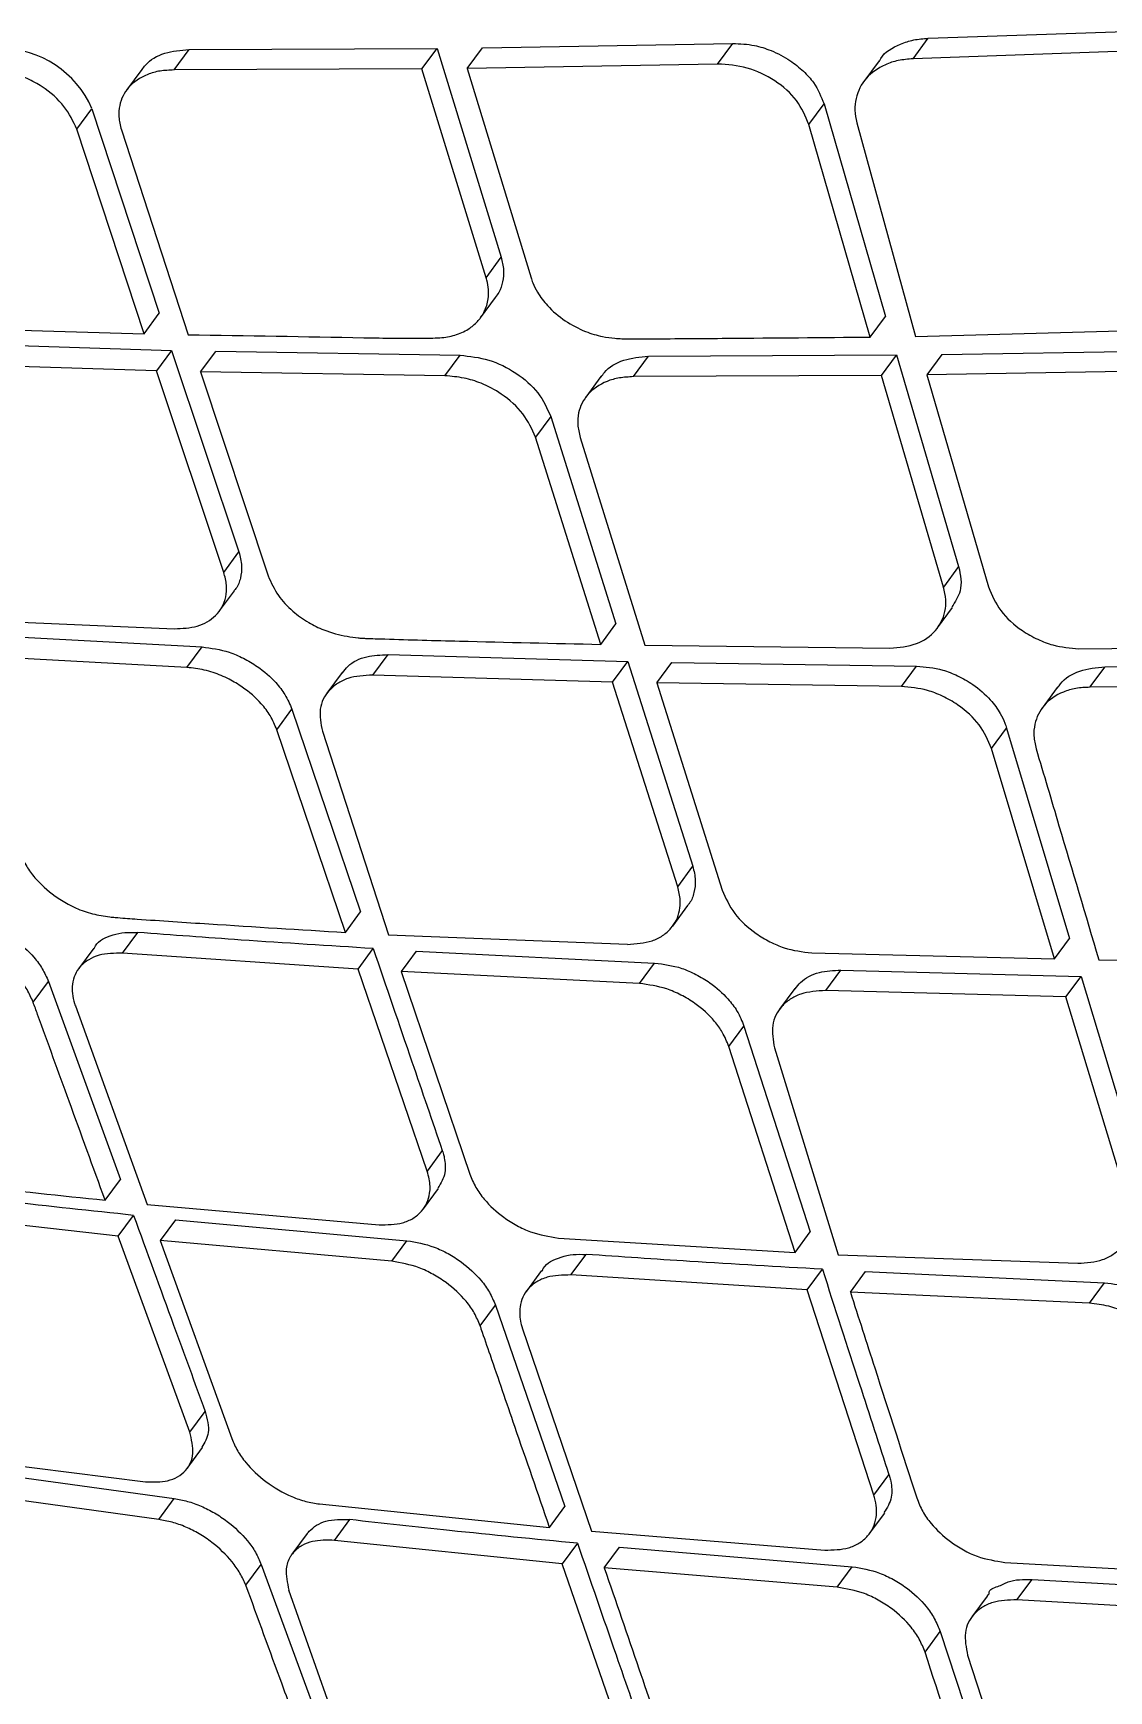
# Model space of a CAD drawing. Extents: x 832 to 912, y 781 to 934.
# Drawn here: x 894.19 to 894.885, y 879.267 to 880.337 of the extents above; entities that cross this region are included whole.
import ezdxf

# ---------------------------------------------------------------- set-up
doc = ezdxf.new("R2010")
doc.units = 0
doc.header["$MEASUREMENT"] = 0
doc.layers.add('1', color=4, linetype='Continuous')

# ---------------------------------------------------------------- blocks, each defined once
blk = doc.blocks.new('2026 SOVEREIGN HL')
at = {"layer": '1', "color": 3, "linetype": 'Continuous', "lineweight": 25}
for p, q in [((63.039, 83.2391), (63.2013, 83.2448)), ((62.552, 83.2187), (62.5617, 83.2319)), ((62.5617, 83.2319), (62.7219, 83.2326)), ((62.7121, 83.2194), (62.7218, 83.2326)), ((62.7219, 83.2326), (62.7632, 83.0977)), ((62.7413, 83.2197), (62.7511, 83.2329)), ((62.7511, 83.2329), (62.9128, 83.2358)), ((62.903, 83.2225), (62.9128, 83.2358)), ((63.0292, 83.2259), (63.039, 83.2391)), ((62.903, 83.2225), (62.7413, 83.2197)), ((63.0072, 83.2246), (62.9974, 83.2113)), ((63.1915, 83.2316), (63.0292, 83.2259)), ((62.5312, 83.219), (62.5214, 83.2057)), ((62.7121, 83.2194), (62.552, 83.2187)), ((62.7535, 83.0845), (62.7121, 83.2193)), ((62.7413, 83.2197), (62.7825, 83.0845)), ((62.4893, 83.1804), (62.499, 83.1936)), ((62.499, 83.1936), (62.5425, 83.0616)), ((62.9619, 83.1835), (62.9717, 83.1967)), ((62.9717, 83.1967), (63.0113, 83.0595)), ((62.5327, 83.0483), (62.4893, 83.1804)), ((62.518, 83.1801), (62.5612, 83.0477)), ((63.0015, 83.0462), (62.9619, 83.1835)), ((62.9929, 83.1846), (63.0308, 83.0466)), ((62.7535, 83.0845), (62.7632, 83.0977)), ((62.7499, 83.0585), (62.7596, 83.0717)), ((62.5327, 83.0483), (62.5425, 83.0616)), ((62.3765, 83.053), (62.5327, 83.0483)), ((63.0015, 83.0462), (63.0113, 83.0594)), ((63.0308, 83.0466), (63.1928, 83.0511)), ((62.396, 83.0426), (62.5504, 83.0376)), ((62.5406, 83.0244), (62.3862, 83.0293)), ((62.5504, 83.0376), (62.5406, 83.0244)), ((62.5504, 83.0376), (62.5939, 82.9074)), ((62.5691, 83.0237), (62.5789, 83.0369)), ((62.5789, 83.037), (62.7367, 83.0344)), ((62.7269, 83.0212), (62.7367, 83.0344)), ((62.8486, 83.0206), (62.8583, 83.0338)), ((62.8583, 83.0338), (63.0185, 83.0346)), ((63.0088, 83.0213), (63.0185, 83.0345)), ((63.0185, 83.0346), (63.0586, 82.8979)), ((63.0478, 83.0349), (63.038, 83.0217)), ((63.0478, 83.0349), (63.2095, 83.0377)), ((62.5841, 82.8942), (62.5406, 83.0244)), ((62.5691, 83.0237), (62.6128, 82.8919)), ((62.7269, 83.0212), (62.5691, 83.0237)), ((62.8276, 83.0206), (62.8178, 83.0074)), ((63.0088, 83.0213), (62.8486, 83.0206)), ((63.0489, 82.8847), (63.0088, 83.0213)), ((63.1997, 83.0245), (63.038, 83.0217)), ((63.038, 83.0217), (63.0779, 82.8848)), ((62.7952, 82.9948), (62.7854, 82.9816)), ((62.7952, 82.9948), (62.8372, 82.8609)), ((62.8275, 82.8477), (62.7854, 82.9816)), ((62.8142, 82.9814), (62.856, 82.8471)), ((62.5841, 82.8942), (62.5939, 82.9074)), ((63.0586, 82.8979), (63.0489, 82.8847)), ((62.5813, 82.8693), (62.591, 82.8824)), ((63.045, 82.8584), (63.0547, 82.8716)), ((62.3985, 82.8645), (62.5523, 82.8578)), ((62.8275, 82.8477), (62.8372, 82.8609)), ((62.4167, 82.8545), (62.5701, 82.8461)), ((62.856, 82.8471), (63.0142, 82.8452)), ((62.5603, 82.8328), (62.4069, 82.8412)), ((62.5603, 82.8328), (62.5701, 82.8461)), ((62.6804, 82.8279), (62.6902, 82.8411)), ((62.6902, 82.8411), (62.8449, 82.8366)), ((62.8449, 82.8366), (62.8869, 82.7044)), ((62.8637, 82.8228), (62.8734, 82.836)), ((62.8734, 82.836), (63.0314, 82.8337)), ((63.1362, 82.8449), (63.2966, 82.846)), ((62.6606, 82.8295), (62.6507, 82.8162)), ((62.8351, 82.8234), (62.6804, 82.8279)), ((63.0216, 82.8205), (63.0314, 82.8337)), ((63.1434, 82.82), (63.1532, 82.8332)), ((63.1532, 82.8332), (63.3134, 82.8341)), ((62.8772, 82.6912), (62.8351, 82.8234)), ((63.0216, 82.8205), (62.8637, 82.8228)), ((62.8637, 82.8228), (62.9059, 82.689)), ((63.1223, 82.8199), (63.1125, 82.8066)), ((63.3036, 82.8209), (63.1434, 82.82)), ((62.6183, 82.7926), (62.6281, 82.8058)), ((62.6281, 82.8058), (62.6725, 82.675)), ((63.0798, 82.7805), (63.0895, 82.7937)), ((63.0895, 82.7937), (63.1302, 82.6578)), ((62.6627, 82.6617), (62.6183, 82.7926)), ((62.6478, 82.7916), (62.6905, 82.6601)), ((63.1205, 82.6447), (63.0798, 82.7805)), ((62.8772, 82.6912), (62.8869, 82.7044)), ((62.874, 82.6658), (62.8837, 82.679)), ((62.6627, 82.6617), (62.6725, 82.675)), ((62.5188, 82.6483), (62.5286, 82.6617)), ((62.6905, 82.6601), (62.8447, 82.6541)), ((63.1205, 82.6447), (63.1302, 82.6578)), ((62.5002, 82.6516), (62.4904, 82.6382)), ((62.6708, 82.638), (62.5188, 82.6483)), ((62.6708, 82.638), (62.6806, 82.6513)), ((62.7084, 82.6496), (62.8623, 82.6419)), ((62.9637, 82.6485), (63.1205, 82.6447)), ((63.1491, 82.6441), (63.3074, 82.6424)), ((62.7154, 82.5075), (62.6708, 82.638)), ((62.8525, 82.6287), (62.6986, 82.6364)), ((62.6986, 82.6364), (62.743, 82.5055)), ((62.8525, 82.6287), (62.8623, 82.6419)), ((62.9729, 82.6242), (62.9826, 82.6374)), ((62.9826, 82.6374), (63.1376, 82.6332)), ((63.1279, 82.62), (63.1376, 82.6332)), ((63.1376, 82.6332), (63.1782, 82.4991)), ((62.461, 82.6167), (62.4709, 82.63)), ((62.4709, 82.6301), (62.5174, 82.5022)), ((62.9528, 82.6255), (62.943, 82.6122)), ((63.1279, 82.62), (62.9729, 82.6242)), ((62.4883, 82.6143), (62.5346, 82.4861)), ((63.1685, 82.4859), (63.1279, 82.62)), ((62.9102, 82.588), (62.92, 82.6012)), ((62.92, 82.6012), (62.9628, 82.4683)), ((62.953, 82.4551), (62.9102, 82.588)), ((62.9397, 82.5871), (62.9809, 82.4536)), ((62.7252, 82.5208), (62.7154, 82.5075)), ((62.5075, 82.4888), (62.5174, 82.5022)), ((62.713, 82.4831), (62.7228, 82.4964)), ((62.5346, 82.4861), (62.6844, 82.4729)), ((62.516, 82.4655), (62.37, 82.482)), ((62.516, 82.4655), (62.5259, 82.479)), ((62.5529, 82.4762), (62.543, 82.4628)), ((62.5529, 82.4762), (62.7024, 82.4626)), ((62.5622, 82.339), (62.516, 82.4655)), ((62.6926, 82.4493), (62.543, 82.4628)), ((62.543, 82.4628), (62.5894, 82.3348)), ((62.6926, 82.4493), (62.7024, 82.4626)), ((62.8002, 82.4643), (62.953, 82.4551)), ((62.953, 82.4551), (62.9628, 82.4683)), ((62.8083, 82.4405), (62.8181, 82.4538)), ((62.9809, 82.4536), (63.1355, 82.4481)), ((62.7893, 82.4433), (62.7795, 82.43)), ((62.9608, 82.4309), (62.8083, 82.4405)), ((62.9608, 82.4309), (62.9706, 82.4442)), ((62.9887, 82.4294), (62.9985, 82.4427)), ((62.9985, 82.4427), (63.1528, 82.4355)), ((63.0039, 82.2983), (62.9608, 82.4309)), ((63.1431, 82.4223), (62.9887, 82.4294)), ((63.1431, 82.4223), (63.1528, 82.4355)), ((62.7496, 82.4077), (62.7595, 82.421)), ((62.7595, 82.421), (62.8043, 82.2909)), ((62.777, 82.4056), (62.8216, 82.2751)), ((62.5622, 82.339), (62.5721, 82.3524)), ((62.3884, 82.3253), (62.5335, 82.3069)), ((62.5605, 82.3156), (62.5704, 82.3291)), ((62.4072, 82.3161), (62.552, 82.2961)), ((63.0039, 82.2983), (63.0136, 82.3115)), ((62.5421, 82.2826), (62.3971, 82.3025)), ((62.5421, 82.2826), (62.552, 82.2961)), ((62.646, 82.2926), (62.7945, 82.2775)), ((62.7945, 82.2775), (62.8043, 82.2909)), ((62.6557, 82.2691), (62.6656, 82.2825)), ((63.0011, 82.2735), (63.0109, 82.2867)), ((62.638, 82.2735), (62.6281, 82.2601)), ((62.8026, 82.2539), (62.6557, 82.2691)), ((62.8216, 82.2751), (62.9722, 82.2628)), ((62.8125, 82.2672), (62.8026, 82.2539)), ((62.8298, 82.2514), (62.8396, 82.2647)), ((62.8396, 82.2647), (62.9899, 82.2521)), ((62.5984, 82.2401), (62.6083, 82.2535)), ((62.6083, 82.2535), (62.6551, 82.1259)), ((62.8472, 82.1251), (62.8026, 82.2539)), ((62.9801, 82.2388), (62.8298, 82.2514)), ((62.9801, 82.2388), (62.9899, 82.2521)), ((63.0885, 82.2549), (63.2418, 82.2463)), ((62.6714, 82.1088), (62.6262, 82.237)), ((63.0962, 82.2307), (63.106, 82.2439)), ((63.106, 82.2439), (63.259, 82.235)), ((63.077, 82.233), (63.0672, 82.2198)), ((63.2493, 82.2218), (63.0962, 82.2307)), ((63.0369, 82.1969), (63.0467, 82.2102)), ((63.0467, 82.2102), (63.09, 82.0779)), ((63.0644, 82.1949), (63.1075, 82.0623))]:
    blk.add_line(p, q, dxfattribs=at)
at = {"layer": '1', "color": 3, "linetype": 'Continuous', "lineweight": 25, "flags": 128}
for points in [[(62.8351, 82.8234), (62.8406, 82.8308), (62.8449, 82.8366)], [(62.7084, 82.6496), (62.7029, 82.6422), (62.6986, 82.6364)]]:
    blk.add_lwpolyline(points, dxfattribs=at)
at = {"layer": '1', "color": 3, "linetype": 'Continuous', "lineweight": 25}
blk.add_arc((62.4392, 83.1675), 0.0653, 23.634, 89.1643, dxfattribs=at)
for points, knots in [([(61.4518, 83.0372), (61.506, 83.057), (61.615, 83.0966), (61.8062, 83.1714), (62.0139, 83.2554), (62.2384, 83.3481), (62.477, 83.4475), (62.7729, 83.5709), (63.1308, 83.7191), (63.5535, 83.8893), (63.9923, 84.0609), (64.2948, 84.1708), (64.4463, 84.2259)], [0, 0, 0, 0, 0.080976, 0.162706, 0.245456, 0.32577, 0.407714, 0.491267, 0.616464, 0.743326, 0.871464, 1, 1, 1, 1]), ([(62.5314, 83.2189), (62.5321, 83.2199), (62.5354, 83.2246), (62.5452, 83.2304), (62.5563, 83.2314), (62.5617, 83.2319)], [0, 0, 0, 0, 0.1208738, 0.5718796, 1, 1, 1, 1]), ([(62.9128, 83.2358), (62.9175, 83.2356), (62.9257, 83.2352), (62.9384, 83.2312), (62.9493, 83.2255), (62.9584, 83.2182), (62.9668, 83.2089), (62.9698, 83.2014), (62.9717, 83.1967)], [0, 0, 0, 0, 0.183993, 0.325799, 0.5005, 0.645818, 0.777632, 1, 1, 1, 1]), ([(63.0075, 83.2244), (63.0078, 83.2249), (63.0101, 83.23), (63.0185, 83.2346), (63.0294, 83.2384), (63.0358, 83.2389), (63.039, 83.2391)], [0, 0, 0, 0, 0.055736, 0.520132, 0.758322, 1, 1, 1, 1]), ([(62.9619, 83.1835), (62.9597, 83.1888), (62.9552, 83.1993), (62.9405, 83.2123), (62.9222, 83.2211), (62.9094, 83.2221), (62.903, 83.2225)], [0, 0, 0, 0, 0.25005, 0.499979, 0.74997, 1, 1, 1, 1]), ([(63.0292, 83.2259), (63.0259, 83.2256), (63.0196, 83.2251), (63.0087, 83.2215), (62.9979, 83.2138), (62.9923, 83.2028), (62.9913, 83.1926), (62.9923, 83.1873), (62.9929, 83.1846)], [0, 0, 0, 0, 0.134098, 0.262241, 0.50002, 0.745247, 0.871541, 1, 1, 1, 1]), ([(62.4893, 83.1804), (62.4869, 83.1854), (62.4822, 83.1955), (62.4695, 83.2066), (62.4576, 83.2132), (62.4452, 83.2181), (62.4362, 83.2189), (62.4304, 83.2195)], [0, 0, 0, 0, 0.249544, 0.499859, 0.638926, 0.769095, 1, 1, 1, 1]), ([(62.552, 83.2187), (62.5489, 83.2185), (62.5429, 83.2183), (62.5322, 83.2152), (62.5218, 83.2082), (62.5168, 83.1978), (62.516, 83.1882), (62.5173, 83.1829), (62.518, 83.1801)], [0, 0, 0, 0, 0.12635, 0.251876, 0.499762, 0.733175, 0.862509, 1, 1, 1, 1]), ([(62.7632, 83.0977), (62.7639, 83.095), (62.7652, 83.0895), (62.7644, 83.0819), (62.7625, 83.0758), (62.7602, 83.0729), (62.7594, 83.0718)], [0, 0, 0, 0, 0.289483, 0.573384, 0.851794, 1, 1, 1, 1]), ([(62.7192, 83.0455), (62.7212, 83.0456), (62.7266, 83.0458), (62.7348, 83.0475), (62.7428, 83.0514), (62.7487, 83.0566), (62.7529, 83.063), (62.7555, 83.0716), (62.7551, 83.0796), (62.7536, 83.084), (62.7535, 83.0845)], [0, 0, 0, 0, 0.079314, 0.224032, 0.374638, 0.500224, 0.624137, 0.773377, 0.973606, 1, 1, 1, 1]), ([(62.7825, 83.0845), (62.7828, 83.0834), (62.7839, 83.0802), (62.787, 83.0741), (62.7935, 83.0654), (62.804, 83.0564), (62.8166, 83.0498), (62.8276, 83.0465), (62.8356, 83.0454), (62.8396, 83.0452), (62.8411, 83.0451)], [0, 0, 0, 0, 0.052852, 0.153888, 0.302999, 0.499945, 0.688251, 0.834413, 0.938335, 1, 1, 1, 1]), ([(62.5612, 83.0477), (62.599, 83.0471), (62.6501, 83.0463), (62.7025, 83.0452), (62.7177, 83.0455), (62.7192, 83.0455)], [0, 0, 0, 0, 0.718032, 0.970369, 1, 1, 1, 1]), ([(62.8411, 83.0451), (62.8418, 83.0451), (62.8437, 83.0451), (62.8501, 83.045), (62.872, 83.0451), (62.9235, 83.0455), (62.9707, 83.0459), (63.0015, 83.0462)], [0, 0, 0, 0, 0.012798, 0.037079, 0.120107, 0.42399, 1, 1, 1, 1]), ([(62.7367, 83.0344), (62.7429, 83.0338), (62.7553, 83.0324), (62.7734, 83.0234), (62.7882, 83.0105), (62.7929, 83.0001), (62.7952, 82.9949)], [0, 0, 0, 0, 0.248436, 0.494753, 0.747482, 1, 1, 1, 1]), ([(62.8278, 83.0205), (62.8285, 83.0214), (62.8317, 83.0262), (62.8416, 83.0322), (62.8528, 83.0333), (62.8583, 83.0338)], [0, 0, 0, 0, 0.110803, 0.564322, 1, 1, 1, 1]), ([(62.7854, 82.9816), (62.7831, 82.9867), (62.7785, 82.9969), (62.765, 83.009), (62.7514, 83.0163), (62.7387, 83.0202), (62.731, 83.0208), (62.7269, 83.0212)], [0, 0, 0, 0, 0.249641, 0.499162, 0.686602, 0.832982, 1, 1, 1, 1]), ([(62.8486, 83.0206), (62.8455, 83.0204), (62.8395, 83.0201), (62.8288, 83.017), (62.8183, 83.0099), (62.8131, 82.9993), (62.8123, 82.9896), (62.8136, 82.9842), (62.8142, 82.9814)], [0, 0, 0, 0, 0.127351, 0.253267, 0.499891, 0.73534, 0.864116, 1, 1, 1, 1]), ([(62.5939, 82.9074), (62.5947, 82.9044), (62.5962, 82.8985), (62.5951, 82.8905), (62.5933, 82.8852), (62.5912, 82.8829), (62.5909, 82.8825)], [0, 0, 0, 0, 0.328974, 0.64069, 0.935134, 1, 1, 1, 1]), ([(62.5523, 82.8578), (62.5573, 82.858), (62.5679, 82.8586), (62.5778, 82.8646), (62.5833, 82.8717), (62.5857, 82.8783), (62.5863, 82.886), (62.5849, 82.8914), (62.5841, 82.8942)], [0, 0, 0, 0, 0.222556, 0.462621, 0.590015, 0.721995, 0.858653, 1, 1, 1, 1]), ([(62.6128, 82.8919), (62.6147, 82.8876), (62.6182, 82.8796), (62.6279, 82.8693), (62.6382, 82.8619), (62.6501, 82.8561), (62.6615, 82.8531), (62.6686, 82.8522), (62.671, 82.8519)], [0, 0, 0, 0, 0.211001, 0.397447, 0.559354, 0.696678, 0.896876, 1, 1, 1, 1]), ([(63.0586, 82.8979), (63.0592, 82.8952), (63.0604, 82.8899), (63.0599, 82.8805), (63.0563, 82.8752), (63.0542, 82.8719)], [0, 0, 0, 0, 0.28331, 0.5630183, 1, 1, 1, 1]), ([(63.0142, 82.8452), (63.0202, 82.8458), (63.032, 82.8469), (63.0445, 82.8559), (63.0498, 82.8666), (63.0507, 82.8766), (63.0495, 82.882), (63.0489, 82.8847)], [0, 0, 0, 0, 0.252626, 0.499382, 0.738894, 0.866853, 1, 1, 1, 1]), ([(63.0779, 82.8848), (63.0801, 82.8795), (63.0846, 82.8691), (63.0972, 82.8577), (63.1093, 82.8509), (63.1217, 82.8461), (63.1306, 82.8454), (63.1362, 82.8449)], [0, 0, 0, 0, 0.249634, 0.499207, 0.644567, 0.776624, 1, 1, 1, 1]), ([(62.671, 82.8519), (62.6711, 82.8519), (62.6716, 82.8518), (62.6732, 82.8517), (62.6787, 82.8515), (62.7, 82.8508), (62.7506, 82.8494), (62.7971, 82.8484), (62.8275, 82.8477)], [0, 0, 0, 0, 0.003123, 0.00931, 0.030886, 0.110948, 0.418685, 1, 1, 1, 1]), ([(62.5701, 82.8461), (62.576, 82.8453), (62.5849, 82.8441), (62.597, 82.8389), (62.6076, 82.8326), (62.6169, 82.8245), (62.6243, 82.8149), (62.6268, 82.809), (62.6281, 82.8058)], [0, 0, 0, 0, 0.237424, 0.364461, 0.496859, 0.705373, 0.841975, 1, 1, 1, 1]), ([(62.6607, 82.8294), (62.6619, 82.8309), (62.6656, 82.8356), (62.6754, 82.8405), (62.6855, 82.8409), (62.6902, 82.8411)], [0, 0, 0, 0, 0.191066, 0.623483, 1, 1, 1, 1]), ([(62.8999, 81.6477), (62.6576, 81.8431), (62.2939, 82.1362), (61.8673, 82.48), (61.6535, 82.6502), (61.5299, 82.7519), (61.4849, 82.8073), (61.4624, 82.835)], [0, 0, 0, 0, 0.498044, 0.747571, 0.874859, 0.937491, 1, 1, 1, 1]), ([(62.6183, 82.7926), (62.6171, 82.7956), (62.6147, 82.8014), (62.6074, 82.811), (62.5982, 82.8191), (62.5873, 82.8256), (62.5771, 82.83), (62.5676, 82.8321), (62.5622, 82.8326), (62.5603, 82.8328)], [0, 0, 0, 0, 0.153404, 0.288068, 0.500424, 0.626762, 0.769505, 0.921812, 1, 1, 1, 1]), ([(62.6804, 82.8279), (62.6747, 82.8276), (62.6662, 82.8271), (62.6573, 82.8226), (62.6502, 82.8166), (62.6449, 82.8063), (62.6468, 82.7965), (62.6478, 82.7916)], [0, 0, 0, 0, 0.24442, 0.371166, 0.500691, 0.750164, 1, 1, 1, 1]), ([(63.0314, 82.8337), (63.037, 82.8332), (63.046, 82.8324), (63.0583, 82.8275), (63.0691, 82.8214), (63.0787, 82.8129), (63.0851, 82.8041), (63.0881, 82.7979), (63.0892, 82.7948), (63.0895, 82.7937)], [0, 0, 0, 0, 0.225395, 0.35666, 0.499914, 0.697694, 0.847113, 0.947937, 1, 1, 1, 1]), ([(63.1225, 82.8197), (63.1231, 82.8206), (63.1263, 82.8254), (63.1361, 82.8315), (63.1475, 82.8327), (63.1532, 82.8332)], [0, 0, 0, 0, 0.099416, 0.555774, 1, 1, 1, 1]), ([(63.0798, 82.7805), (63.0776, 82.7857), (63.0731, 82.7961), (63.0605, 82.8075), (63.0485, 82.8144), (63.0362, 82.8192), (63.0273, 82.82), (63.0216, 82.8205)], [0, 0, 0, 0, 0.249588, 0.499146, 0.643402, 0.775158, 1, 1, 1, 1]), ([(63.1434, 82.82), (63.1403, 82.8199), (63.1342, 82.8196), (63.1235, 82.8164), (63.113, 82.8092), (63.1077, 82.7984), (63.1068, 82.7885), (63.108, 82.7831), (63.1086, 82.7803)], [0, 0, 0, 0, 0.128526, 0.254841, 0.50001, 0.737606, 0.86581, 1, 1, 1, 1]), ([(65.2939, 79.7025), (64.8285, 80.0795), (64.1129, 80.6591), (62.8118, 81.69), (61.978, 82.3464), (61.3973, 82.8036)], [0, 0, 0, 0, 0.360925, 0.55487, 1, 1, 1, 1]), ([(61.3533, 82.7876), (61.4809, 82.6836), (61.7413, 82.4714), (62.1237, 82.1604), (62.4895, 81.8632), (62.8226, 81.5926), (63.1215, 81.3499), (63.3865, 81.1347), (63.6181, 80.9467), (63.818, 80.7843), (64.0052, 80.6322), (64.1895, 80.4824), (64.3846, 80.3237), (64.5854, 80.1603), (64.7957, 79.9891), (65.0202, 79.8062), (65.2592, 79.6114), (65.5153, 79.4025), (65.7928, 79.1761), (66.1009, 78.9244), (66.4468, 78.6418), (66.8224, 78.3345), (67.2266, 78.0038), (67.6579, 77.651), (68.1234, 77.2704), (68.6072, 76.8749), (68.9361, 76.6068), (69.0982, 76.4746)], [0, 0, 0, 0, 0.049445, 0.100866, 0.148055, 0.191016, 0.22976, 0.263698, 0.293563, 0.319356, 0.341079, 0.366002, 0.390687, 0.416599, 0.443737, 0.472101, 0.503524, 0.536326, 0.571311, 0.611051, 0.655739, 0.705377, 0.75672, 0.812473, 0.872625, 0.937195, 1, 1, 1, 1]), ([(63.1086, 82.7803), (63.1136, 82.7637), (63.127, 82.7183), (63.1405, 82.673), (63.1491, 82.6441)], [0, 0, 0, 0, 0.3647, 1, 1, 1, 1]), ([(62.4529, 82.7126), (62.4541, 82.7098), (62.4564, 82.7045), (62.4634, 82.695), (62.4727, 82.6865), (62.484, 82.6795), (62.494, 82.675), (62.5033, 82.6727), (62.5086, 82.672), (62.5105, 82.6717)], [0, 0, 0, 0, 0.141318, 0.269124, 0.500642, 0.625888, 0.769167, 0.919684, 1, 1, 1, 1]), ([(62.8869, 82.7044), (62.8877, 82.7014), (62.8891, 82.6955), (62.888, 82.6875), (62.8861, 82.682), (62.884, 82.6796), (62.8836, 82.6791)], [0, 0, 0, 0, 0.3230027, 0.6304525, 0.9224903, 1, 1, 1, 1]), ([(62.8447, 82.654), (62.8503, 82.6544), (62.8588, 82.6549), (62.8677, 82.6595), (62.8746, 82.6655), (62.8785, 82.6736), (62.8792, 82.683), (62.8779, 82.6883), (62.8772, 82.6912)], [0, 0, 0, 0, 0.243332, 0.370172, 0.500183, 0.735567, 0.857047, 1, 1, 1, 1]), ([(62.9059, 82.689), (62.9082, 82.6839), (62.9127, 82.6737), (62.9251, 82.6624), (62.9365, 82.6556), (62.9486, 82.6503), (62.9578, 82.6492), (62.9637, 82.6485)], [0, 0, 0, 0, 0.249823, 0.499222, 0.631, 0.758527, 1, 1, 1, 1]), ([(62.4136, 82.6712), (62.4195, 82.6702), (62.4284, 82.6686), (62.4403, 82.6629), (62.4511, 82.6562), (62.4604, 82.6476), (62.4674, 82.638), (62.4697, 82.6328), (62.4709, 82.6301)], [0, 0, 0, 0, 0.246376, 0.372169, 0.499644, 0.729579, 0.859822, 1, 1, 1, 1]), ([(62.5105, 82.6717), (62.5111, 82.6717), (62.5128, 82.6715), (62.5187, 82.671), (62.5394, 82.6695), (62.5884, 82.6663), (62.6333, 82.6635), (62.6627, 82.6617)], [0, 0, 0, 0, 0.011693, 0.035121, 0.117193, 0.422329, 1, 1, 1, 1]), ([(62.461, 82.6167), (62.4598, 82.6194), (62.4576, 82.6246), (62.4506, 82.6342), (62.4412, 82.6428), (62.4304, 82.6496), (62.4185, 82.6552), (62.4096, 82.6568), (62.4037, 82.6578)], [0, 0, 0, 0, 0.139193, 0.269055, 0.500234, 0.627364, 0.753384, 1, 1, 1, 1]), ([(62.5006, 82.6513), (62.5008, 82.6519), (62.5026, 82.6563), (62.5102, 82.6597), (62.52, 82.6619), (62.5258, 82.6617), (62.5286, 82.6617)], [0, 0, 0, 0, 0.067075, 0.531647, 0.769716, 1, 1, 1, 1]), ([(62.6806, 82.6513), (62.6521, 82.6531), (62.6012, 82.6562), (62.5508, 82.66), (62.5286, 82.6617)], [0, 0, 0, 0, 0.560003, 1, 1, 1, 1]), ([(62.5188, 82.6483), (62.5135, 82.6483), (62.5052, 82.6481), (62.4966, 82.6442), (62.4896, 82.6386), (62.4854, 82.6291), (62.4864, 82.6196), (62.4881, 82.6148), (62.4883, 82.6143)], [0, 0, 0, 0, 0.236346, 0.36511, 0.500739, 0.750181, 0.974823, 1, 1, 1, 1]), ([(62.6806, 82.6513), (62.6889, 82.6269), (62.7038, 82.5834), (62.7187, 82.5399), (62.7252, 82.5208)], [0, 0, 0, 0, 0.560003, 1, 1, 1, 1]), ([(62.8623, 82.6419), (62.8682, 82.6412), (62.8771, 82.64), (62.8892, 82.6347), (62.8997, 82.6284), (62.9089, 82.6202), (62.9162, 82.6105), (62.9187, 82.6045), (62.92, 82.6012)], [0, 0, 0, 0, 0.238577, 0.366072, 0.49874, 0.703314, 0.84024, 1, 1, 1, 1]), ([(62.953, 82.6253), (62.9541, 82.6267), (62.9578, 82.6315), (62.9676, 82.6366), (62.9778, 82.6371), (62.9826, 82.6374)], [0, 0, 0, 0, 0.181071, 0.615868, 1, 1, 1, 1]), ([(62.9102, 82.588), (62.909, 82.5911), (62.9068, 82.5966), (62.8997, 82.6064), (62.8906, 82.6148), (62.8795, 82.6214), (62.8674, 82.6267), (62.8584, 82.6279), (62.8525, 82.6287)], [0, 0, 0, 0, 0.152837, 0.272576, 0.49997, 0.632858, 0.760762, 1, 1, 1, 1]), ([(62.9729, 82.6242), (62.9672, 82.6238), (62.9586, 82.6233), (62.9496, 82.6187), (62.9424, 82.6126), (62.937, 82.6021), (62.9388, 82.5921), (62.9397, 82.5871)], [0, 0, 0, 0, 0.245515, 0.372051, 0.500816, 0.750262, 1, 1, 1, 1]), ([(62.5075, 82.4888), (62.4998, 82.5101), (62.4852, 82.5501), (62.4697, 82.5927), (62.462, 82.614), (62.461, 82.6167)], [0, 0, 0, 0, 0.500007, 0.937969, 1, 1, 1, 1]), ([(62.7252, 82.5208), (62.7254, 82.5202), (62.7259, 82.5187), (62.7271, 82.5138), (62.7277, 82.5054), (62.7243, 82.4998), (62.7224, 82.4967)], [0, 0, 0, 0, 0.060431, 0.170843, 0.540881, 1, 1, 1, 1]), ([(62.3599, 82.505), (62.3601, 82.505), (62.3605, 82.5049), (62.3619, 82.5047), (62.3671, 82.504), (62.3872, 82.5016), (62.4348, 82.4964), (62.4788, 82.4918), (62.5075, 82.4888)], [0, 0, 0, 0, 0.003081, 0.009217, 0.03071, 0.11068, 0.418547, 1, 1, 1, 1]), ([(62.6844, 82.4729), (62.6897, 82.4729), (62.6979, 82.473), (62.7066, 82.4769), (62.7136, 82.4827), (62.7176, 82.4915), (62.7174, 82.5009), (62.7159, 82.5058), (62.7154, 82.5075)], [0, 0, 0, 0, 0.234558, 0.363739, 0.500564, 0.749627, 0.915448, 1, 1, 1, 1]), ([(62.743, 82.5055), (62.7441, 82.5027), (62.7464, 82.4972), (62.7534, 82.4875), (62.7626, 82.479), (62.7732, 82.4723), (62.7852, 82.4667), (62.7942, 82.4653), (62.8002, 82.4643)], [0, 0, 0, 0, 0.143746, 0.275063, 0.499766, 0.625918, 0.751469, 1, 1, 1, 1]), ([(62.5259, 82.479), (62.4985, 82.4819), (62.4496, 82.4871), (62.4013, 82.4929), (62.38, 82.4955)], [0, 0, 0, 0, 0.559998, 1, 1, 1, 1]), ([(63.1355, 82.4481), (63.1412, 82.4484), (63.1497, 82.449), (63.1586, 82.4537), (63.1655, 82.4596), (63.1695, 82.4677), (63.1705, 82.4773), (63.1692, 82.4829), (63.1685, 82.4859)], [0, 0, 0, 0, 0.244417, 0.371013, 0.500182, 0.723214, 0.854986, 1, 1, 1, 1]), ([(62.5259, 82.479), (62.5345, 82.4553), (62.5499, 82.4132), (62.5653, 82.371), (62.5721, 82.3524)], [0, 0, 0, 0, 0.559999, 1, 1, 1, 1]), ([(62.7024, 82.4626), (62.7083, 82.4616), (62.7172, 82.4601), (62.7291, 82.4544), (62.7398, 82.4476), (62.7491, 82.439), (62.7561, 82.4292), (62.7583, 82.4238), (62.7595, 82.421)], [0, 0, 0, 0, 0.245393, 0.371237, 0.498896, 0.72842, 0.859034, 1, 1, 1, 1]), ([(62.7897, 82.443), (62.7899, 82.4436), (62.7918, 82.4481), (62.7995, 82.4516), (62.8094, 82.454), (62.8152, 82.4538), (62.8181, 82.4538)], [0, 0, 0, 0, 0.068077, 0.532162, 0.769676, 1, 1, 1, 1]), ([(62.9706, 82.4442), (62.942, 82.4458), (62.891, 82.4488), (62.8403, 82.4522), (62.8181, 82.4538)], [0, 0, 0, 0, 0.559993, 1, 1, 1, 1]), ([(62.7496, 82.4077), (62.7485, 82.4105), (62.7463, 82.4158), (62.7394, 82.4256), (62.7301, 82.4343), (62.7193, 82.4411), (62.7074, 82.4468), (62.6985, 82.4483), (62.6926, 82.4493)], [0, 0, 0, 0, 0.139261, 0.269147, 0.500043, 0.627477, 0.753614, 1, 1, 1, 1]), ([(62.8083, 82.4405), (62.8029, 82.4404), (62.7946, 82.4402), (62.7858, 82.4362), (62.7788, 82.4304), (62.7747, 82.4213), (62.7752, 82.412), (62.7765, 82.4072), (62.7769, 82.406), (62.777, 82.4057), (62.777, 82.4056), (62.777, 82.4056), (62.777, 82.4056), (62.777, 82.4056), (62.777, 82.4056)], [0, 0, 0, 0, 0.236991, 0.365585, 0.500632, 0.749904, 0.937057, 0.98413, 0.995953, 0.998957, 0.999719, 0.99992, 0.999993, 1, 1, 1, 1]), ([(62.9706, 82.4442), (62.9786, 82.4194), (62.9929, 82.3752), (63.0073, 82.331), (63.0136, 82.3115)], [0, 0, 0, 0, 0.560011, 1, 1, 1, 1]), ([(62.9887, 82.4294), (62.9939, 82.4131), (63.0082, 82.3688), (63.0225, 82.3245), (63.0315, 82.2965)], [0, 0, 0, 0, 0.36799, 1, 1, 1, 1]), ([(63.1528, 82.4355), (63.1585, 82.4348), (63.1674, 82.4337), (63.1794, 82.4285), (63.1897, 82.4223), (63.1987, 82.4141), (63.2063, 82.4043), (63.2088, 82.3979), (63.2101, 82.3944)], [0, 0, 0, 0, 0.234125, 0.361328, 0.49497, 0.689993, 0.830495, 1, 1, 1, 1]), ([(63.2004, 82.3812), (63.1991, 82.3845), (63.1967, 82.3907), (63.1894, 82.4006), (63.1794, 82.4096), (63.1672, 82.4166), (63.1548, 82.4209), (63.1472, 82.4218), (63.1431, 82.4223)], [0, 0, 0, 0, 0.162394, 0.300037, 0.500159, 0.683099, 0.82824, 1, 1, 1, 1]), ([(62.7945, 82.2775), (62.787, 82.2992), (62.7742, 82.3363), (62.7596, 82.3789), (62.7521, 82.4006), (62.7499, 82.407), (62.7496, 82.4077)], [0, 0, 0, 0, 0.500006, 0.853456, 0.982768, 1, 1, 1, 1]), ([(62.5721, 82.3524), (62.5734, 82.3476), (62.5757, 82.3386), (62.5718, 82.3322), (62.57, 82.3293)], [0, 0, 0, 0, 0.536669, 1, 1, 1, 1]), ([(62.5335, 82.3069), (62.5385, 82.3068), (62.5464, 82.3066), (62.5546, 82.31), (62.5611, 82.3152), (62.5656, 82.3247), (62.5633, 82.3343), (62.5622, 82.339)], [0, 0, 0, 0, 0.233296, 0.363111, 0.501461, 0.750915, 1, 1, 1, 1]), ([(62.5894, 82.3348), (62.5905, 82.3321), (62.5927, 82.3269), (62.5996, 82.3173), (62.6111, 82.3063), (62.6252, 82.2982), (62.6372, 82.2939), (62.643, 82.293), (62.646, 82.2926)], [0, 0, 0, 0, 0.136563, 0.265407, 0.499407, 0.74552, 0.871757, 1, 1, 1, 1]), ([(63.0136, 82.3115), (63.0137, 82.3115), (63.0137, 82.3114), (63.0138, 82.311), (63.0142, 82.3096), (63.0154, 82.3048), (63.016, 82.296), (63.0124, 82.2901), (63.0104, 82.287)], [0, 0, 0, 0, 0.0049874, 0.013865, 0.0431814, 0.1479722, 0.5412987, 1, 1, 1, 1]), ([(62.552, 82.2961), (62.5549, 82.2956), (62.5606, 82.2946), (62.5695, 82.2914), (62.5782, 82.287), (62.5889, 82.2798), (62.5981, 82.271), (62.605, 82.2613), (62.6072, 82.2561), (62.6083, 82.2535)], [0, 0, 0, 0, 0.126382, 0.251657, 0.376077, 0.499947, 0.736296, 0.864794, 1, 1, 1, 1]), ([(62.9722, 82.2628), (62.9775, 82.2629), (62.9858, 82.2631), (62.9946, 82.2671), (63.0017, 82.273), (63.0063, 82.2829), (63.0056, 82.2927), (63.004, 82.2978), (63.0039, 82.2983)], [0, 0, 0, 0, 0.235258, 0.36442, 0.500959, 0.75011, 0.972921, 1, 1, 1, 1]), ([(63.0315, 82.2965), (63.0327, 82.2936), (63.0349, 82.288), (63.0418, 82.2781), (63.0533, 82.2674), (63.0704, 82.2577), (63.0825, 82.2558), (63.0885, 82.2549)], [0, 0, 0, 0, 0.144764, 0.276526, 0.50029, 0.751358, 1, 1, 1, 1]), ([(62.5984, 82.2401), (62.5972, 82.2427), (62.595, 82.2478), (62.5882, 82.2574), (62.579, 82.2663), (62.5683, 82.2735), (62.5596, 82.2779), (62.5507, 82.2811), (62.5449, 82.2821), (62.5421, 82.2826)], [0, 0, 0, 0, 0.13427, 0.262272, 0.498958, 0.623001, 0.747803, 0.873368, 1, 1, 1, 1]), ([(62.6382, 82.2734), (62.6382, 82.2736), (62.6384, 82.2742), (62.6418, 82.2775), (62.6491, 82.2828), (62.6601, 82.2826), (62.6656, 82.2825)], [0, 0, 0, 0, 0.022831, 0.074665, 0.536648, 1, 1, 1, 1]), ([(62.8125, 82.2672), (62.7849, 82.2699), (62.7357, 82.2747), (62.687, 82.2801), (62.6656, 82.2825)], [0, 0, 0, 0, 0.559999, 1, 1, 1, 1]), ([(62.6557, 82.2691), (62.6507, 82.2692), (62.6428, 82.2694), (62.6344, 82.266), (62.6305, 82.2629), (62.6282, 82.2602), (62.626, 82.257), (62.6233, 82.2497), (62.6251, 82.2417), (62.6262, 82.237)], [0, 0, 0, 0, 0.228704, 0.35943, 0.500854, 0.530119, 0.581652, 0.751048, 1, 1, 1, 1]), ([(62.8125, 82.2672), (62.8208, 82.2432), (62.8356, 82.2003), (62.8505, 82.1574), (62.857, 82.1385)], [0, 0, 0, 0, 0.560007, 1, 1, 1, 1]), ([(62.8298, 82.2514), (62.8372, 82.2297), (62.8513, 82.1886), (62.8662, 82.1452), (62.8737, 82.1235), (62.8745, 82.1211)], [0, 0, 0, 0, 0.500001, 0.944318, 1, 1, 1, 1]), ([(62.9899, 82.2521), (62.9958, 82.2511), (63.0047, 82.2496), (63.0166, 82.244), (63.0273, 82.2372), (63.0365, 82.2284), (63.0434, 82.2185), (63.0455, 82.213), (63.0467, 82.2102)], [0, 0, 0, 0, 0.245384, 0.371239, 0.499008, 0.728234, 0.858911, 1, 1, 1, 1]), ([(62.6451, 82.1124), (62.6423, 82.1201), (62.6345, 82.1414), (62.6189, 82.1839), (62.6062, 82.2188), (62.5984, 82.2401)], [0, 0, 0, 0, 0.180317, 0.499998, 1, 1, 1, 1]), ([(63.0369, 82.1969), (63.0358, 82.1997), (63.0336, 82.2052), (63.0268, 82.215), (63.0176, 82.2238), (63.0068, 82.2307), (62.995, 82.2364), (62.986, 82.2379), (62.9801, 82.2388)], [0, 0, 0, 0, 0.139273, 0.269132, 0.499876, 0.627572, 0.75382, 1, 1, 1, 1]), ([(63.077, 82.233), (63.0771, 82.2331), (63.0774, 82.2336), (63.0778, 82.2341), (63.0782, 82.2345), (63.0783, 82.2346), (63.0783, 82.2347), (63.0783, 82.2347), (63.0782, 82.238), (63.0843, 82.2388), (63.092, 82.2439), (63.1005, 82.2439), (63.106, 82.2439)], [0, 0, 0, 0, 0.015835, 0.0603, 0.071588, 0.074508, 0.075312, 0.075577, 0.075639, 0.324039, 0.561152, 1, 1, 1, 1]), ([(63.0962, 82.2307), (63.0908, 82.2305), (63.0825, 82.2303), (63.0737, 82.2261), (63.0666, 82.2202), (63.0615, 82.2099), (63.0634, 82.1999), (63.0644, 82.1949)], [0, 0, 0, 0, 0.237839, 0.366429, 0.501171, 0.750404, 1, 1, 1, 1]), ([(63.0802, 82.0646), (63.0753, 82.0796), (63.0608, 82.1237), (63.0464, 82.1678), (63.0369, 82.1969)], [0, 0, 0, 0, 0.340235, 1, 1, 1, 1]), ([(62.4453, 82.1768), (62.4477, 82.1719), (62.4513, 82.1645), (62.4599, 82.1551), (62.4695, 82.1467), (62.4808, 82.1397), (62.4924, 82.1351), (62.4981, 82.134), (62.501, 82.1334)], [0, 0, 0, 0, 0.250728, 0.37725, 0.500882, 0.743373, 0.869907, 1, 1, 1, 1])]:
    blk.add_open_spline(points, degree=3, knots=knots, dxfattribs=at)

msp = doc.modelspace()

# ---------------------------------------------------------------- block references
at = {"layer": '1'}
msp.add_blockref('2026 SOVEREIGN HL', (831.7292, 797.0948), dxfattribs=at)

doc.saveas('drawing.dxf')
